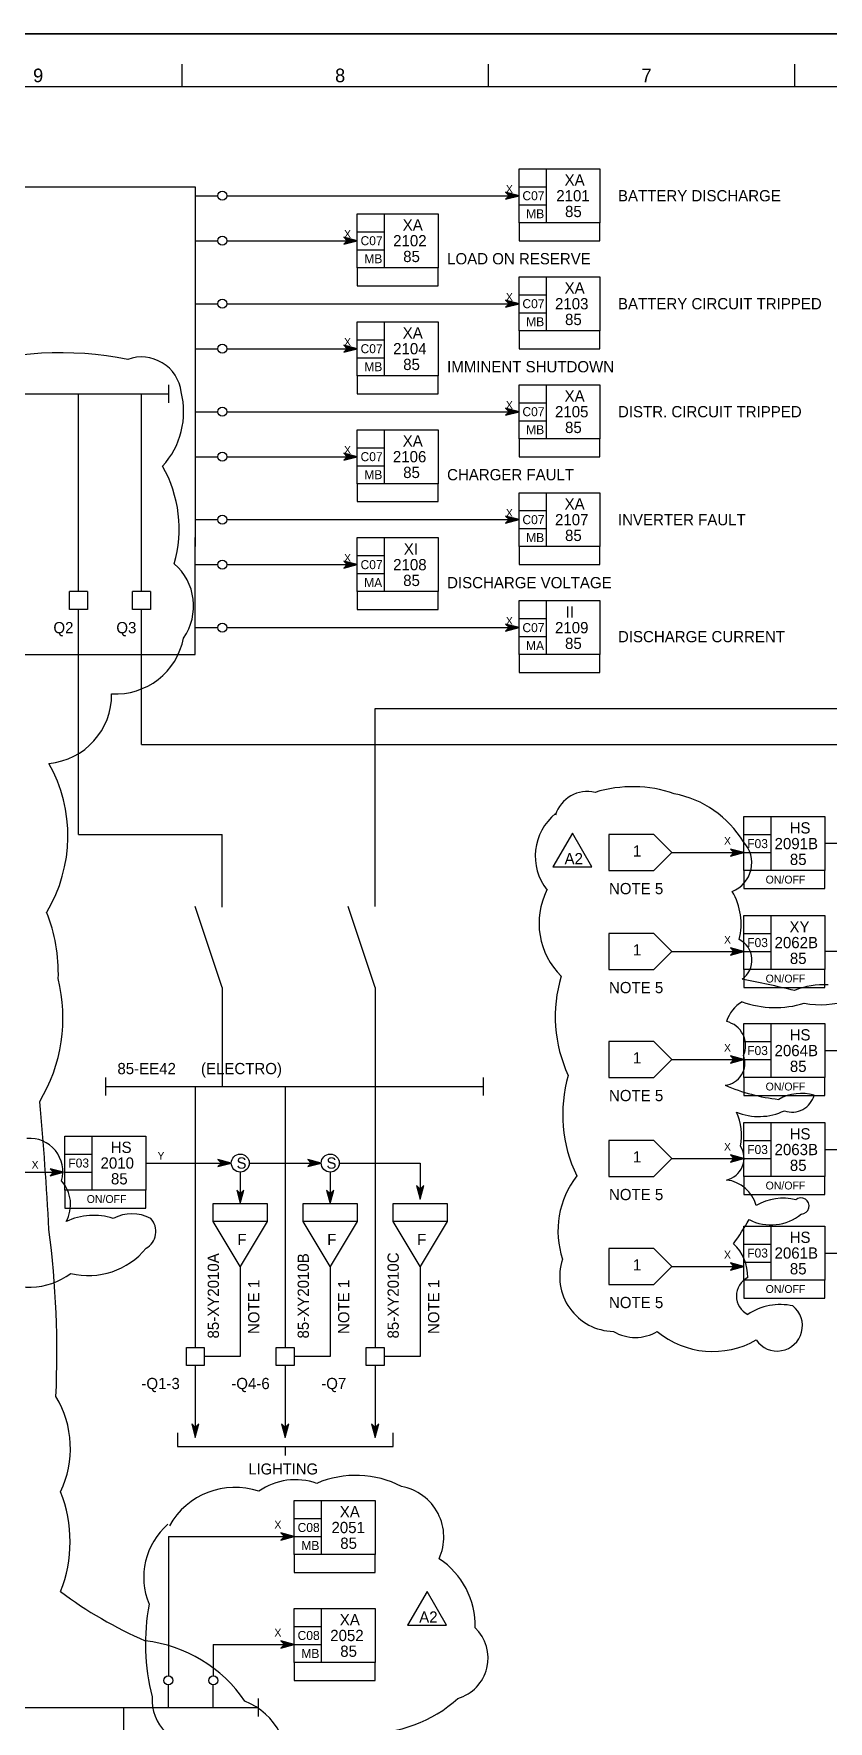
# Model space of a CAD drawing. Extents: x 0 to 841, y 0 to 594.
# Drawn here: x 250.1 to 426.8, y 218.9 to 594 of the extents above; entities that cross this region are included whole.
import ezdxf

# ---------------------------------------------------------------- set-up
doc = ezdxf.new("R2010")
doc.units = 0
for name, color, linetype in [('1', 7, 'Continuous'), ('12', 7, 'Continuous'), ('34', 7, 'Continuous'), ('45', 7, 'Continuous'), ('46', 7, 'Continuous'), ('47', 7, 'Continuous'), ('48', 7, 'Continuous'), ('50', 7, 'Continuous'), ('51', 7, 'Continuous'), ('9', 7, 'Continuous')]:
    doc.layers.add(name, color=color, linetype=linetype)

msp = doc.modelspace()

# ---------------------------------------------------------------- linework, layer by layer
at = {"layer": '1'}
for p, q in [((282.98, 587.26), (282.98, 582.23)), ((351.14, 587.26), (351.14, 582.23)), ((419.3, 587.26), (419.3, 582.23)), ((829.26, 582.23), (10.33, 582.23))]:
    msp.add_line(p, q, dxfattribs=at)
at = {"layer": '12'}
for p, q in [((166, 560), (286, 560)), ((286, 560), (286, 480)), ((172, 514), (280, 514)), ((260, 470), (260, 514)), ((274, 470), (274, 514)), ((280, 516), (280, 512)), ((286, 456), (286, 482)), ((262, 470), (258, 470)), ((258, 466), (258, 470)), ((258, 466), (258, 470)), ((262, 470), (262, 466)), ((262, 470), (262, 466)), ((276, 470), (272, 470)), ((272, 466), (272, 470)), ((272, 466), (272, 470)), ((276, 470), (276, 466)), ((276, 470), (276, 466)), ((262, 466), (258, 466)), ((260, 416), (260, 466)), ((276, 466), (272, 466)), ((274, 436), (274, 466)), ((166, 456), (286, 456)), ((258, 456), (261, 456)), ((258, 456), (261, 456)), ((261, 456), (262, 456)), ((261, 456), (262, 456)), ((264, 456), (267, 456)), ((264, 456), (267, 456)), ((267, 456), (268, 456)), ((267, 456), (268, 456)), ((326, 400), (326, 444)), ((326, 444), (540, 444)), ((274, 436), (564, 436)), ((260, 416), (292, 416)), ((292, 399.87), (292, 416)), ((378, 416), (378, 408)), ((388, 416), (378, 416)), ((382, 416), (382, 416)), ((392, 412), (388, 416)), ((504, 414), (426, 414)), ((388, 408), (392, 412)), ((378, 408), (388, 408)), ((292, 382), (286, 400)), ((326, 382), (320, 400)), ((378, 394), (378, 386)), ((388, 394), (378, 394)), ((382, 394), (382, 394)), ((392, 390), (388, 394)), ((388, 386), (392, 390)), ((498, 390), (426, 390)), ((378, 386), (388, 386)), ((292, 382), (292, 360)), ((326, 382), (326, 360)), ((378, 370), (378, 362)), ((388, 370), (378, 370)), ((382, 370), (382, 370)), ((392, 366), (388, 370)), ((388, 362), (392, 366)), ((266, 362), (266, 358)), ((350, 362), (350, 358)), ((378, 362), (388, 362)), ((266, 360), (350, 360)), ((286, 360), (286, 302)), ((306, 360), (306, 302)), ((326, 360), (326, 302)), ((378, 348), (378, 340)), ((388, 348), (378, 348)), ((382, 348), (382, 348)), ((392, 344), (388, 348)), ((388, 340), (392, 344)), ((378, 340), (388, 340)), ((290, 334), (302, 334)), ((290, 330), (290, 334)), ((302, 334), (302, 330)), ((310, 334), (322, 334)), ((310, 330), (310, 334)), ((322, 334), (322, 330)), ((330, 334), (342, 334)), ((330, 330), (330, 334)), ((342, 334), (342, 330)), ((302, 330), (290, 330)), ((296, 320), (290, 330)), ((302, 330), (296, 320)), ((322, 330), (310, 330)), ((316, 320), (310, 330)), ((322, 330), (316, 320)), ((342, 330), (330, 330)), ((336, 320), (330, 330)), ((342, 330), (336, 320)), ((378, 324), (378, 316)), ((388, 324), (378, 324)), ((382, 324), (382, 324)), ((392, 320), (388, 324)), ((296, 320), (296, 300)), ((316, 320), (316, 300)), ((336, 320), (336, 300)), ((388, 316), (392, 320)), ((378, 316), (388, 316)), ((284, 302), (287, 302)), ((284, 298), (284, 302)), ((284, 302), (287, 302)), ((284, 298), (284, 302)), ((287, 302), (288, 302)), ((287, 302), (288, 302)), ((288, 302), (288, 298)), ((288, 302), (288, 298)), ((304, 302), (307, 302)), ((304, 298), (304, 302)), ((307, 302), (308, 302)), ((308, 302), (308, 298)), ((324, 302), (327, 302)), ((324, 298), (324, 302)), ((324, 302), (327, 302)), ((324, 298), (324, 302)), ((327, 302), (328, 302)), ((327, 302), (328, 302)), ((328, 302), (328, 298)), ((328, 302), (328, 298)), ((288, 298), (284, 298)), ((288, 298), (284, 298)), ((286, 298), (286, 282)), ((296, 300), (288, 300)), ((308, 298), (304, 298)), ((306, 298), (306, 282)), ((316, 300), (308, 300)), ((328, 298), (324, 298)), ((328, 298), (324, 298)), ((326, 298), (326, 282)), ((336, 300), (328, 300)), ((282, 283), (282, 280)), ((330, 280), (330, 283)), ((282, 280), (330, 280)), ((306, 280), (306, 278)), ((204, 222), (300, 222)), ((270, 222), (270, 170)), ((300, 224), (300, 220)), ((300, 224), (300, 220))]:
    msp.add_line(p, q, dxfattribs=at)
msp.add_lwpolyline([(0, 594), (841, 594), (841, 0), (0, 0)], close=True, dxfattribs=at)
at = {"layer": '34'}
for p, q in [((286, 284.2), (285.2, 285)), ((285.2, 285), (286, 282)), ((286, 284), (285.4, 284.6)), ((285.4, 284.6), (286, 282.4)), ((286, 283.8), (285.6, 284.2)), ((285.6, 284.2), (286, 282.8)), ((286, 283.6), (285.8, 283.8)), ((285.8, 283.8), (286, 283.2)), ((286, 282), (286.8, 285)), ((286.8, 285), (286, 284.2)), ((286, 282.4), (286.6, 284.6)), ((286.6, 284.6), (286, 284)), ((286, 282.8), (286.4, 284.2)), ((286.4, 284.2), (286, 283.8)), ((286, 283.2), (286.2, 283.8)), ((286.2, 283.8), (286, 283.6)), ((306, 284.2), (305.2, 285)), ((305.2, 285), (306, 282)), ((306, 284), (305.4, 284.6)), ((305.4, 284.6), (306, 282.4)), ((306, 283.8), (305.6, 284.2)), ((305.6, 284.2), (306, 282.8)), ((306, 283.6), (305.8, 283.8)), ((305.8, 283.8), (306, 283.2)), ((306, 282), (306.8, 285)), ((306.8, 285), (306, 284.2)), ((306, 282.4), (306.6, 284.6)), ((306.6, 284.6), (306, 284)), ((306, 282.8), (306.4, 284.2)), ((306.4, 284.2), (306, 283.8)), ((306, 283.2), (306.2, 283.8)), ((306.2, 283.8), (306, 283.6)), ((326, 284.2), (325.2, 285)), ((325.2, 285), (326, 282)), ((326, 284), (325.4, 284.6)), ((325.4, 284.6), (326, 282.4)), ((326, 283.8), (325.6, 284.2)), ((325.6, 284.2), (326, 282.8)), ((326, 283.6), (325.8, 283.8)), ((325.8, 283.8), (326, 283.2)), ((326, 282), (326.8, 285)), ((326.8, 285), (326, 284.2)), ((326, 282.4), (326.6, 284.6)), ((326.6, 284.6), (326, 284)), ((326, 282.8), (326.4, 284.2)), ((326.4, 284.2), (326, 283.8)), ((326, 283.2), (326.2, 283.8)), ((326.2, 283.8), (326, 283.6))]:
    msp.add_line(p, q, dxfattribs=at)
at = {"layer": '46'}
for p, q in [((358, 558), (355, 558.8)), ((355, 558.8), (355.8, 558)), ((355.8, 558), (355, 557.2)), ((355, 557.2), (358, 558)), ((357.6, 558), (355.4, 558.6)), ((355.4, 558.6), (356, 558)), ((356, 558), (355.4, 557.4)), ((355.4, 557.4), (357.6, 558)), ((357.2, 558), (355.8, 558.4)), ((355.8, 558.4), (356.2, 558)), ((356.2, 558), (355.8, 557.6)), ((355.8, 557.6), (357.2, 558)), ((356.8, 558), (356.2, 558.2)), ((356.2, 558.2), (356.4, 558)), ((356.4, 558), (356.2, 557.8)), ((356.2, 557.8), (356.8, 558)), ((322, 548), (319, 548.8)), ((319, 548.8), (319.8, 548)), ((319.8, 548), (319, 547.2)), ((319, 547.2), (322, 548)), ((321.6, 548), (319.4, 548.6)), ((319.4, 548.6), (320, 548)), ((320, 548), (319.4, 547.4)), ((319.4, 547.4), (321.6, 548)), ((321.2, 548), (319.8, 548.4)), ((319.8, 548.4), (320.2, 548)), ((320.2, 548), (319.8, 547.6)), ((319.8, 547.6), (321.2, 548)), ((320.8, 548), (320.2, 548.2)), ((320.2, 548.2), (320.4, 548)), ((320.4, 548), (320.2, 547.8)), ((320.2, 547.8), (320.8, 548)), ((358, 534), (355, 534.8)), ((355, 534.8), (355.8, 534)), ((355.8, 534), (355, 533.2)), ((355, 533.2), (358, 534)), ((357.6, 534), (355.4, 534.6)), ((355.4, 534.6), (356, 534)), ((356, 534), (355.4, 533.4)), ((355.4, 533.4), (357.6, 534)), ((357.2, 534), (355.8, 534.4)), ((355.8, 534.4), (356.2, 534)), ((356.2, 534), (355.8, 533.6)), ((355.8, 533.6), (357.2, 534)), ((356.8, 534), (356.2, 534.2)), ((356.2, 534.2), (356.4, 534)), ((356.4, 534), (356.2, 533.8)), ((356.2, 533.8), (356.8, 534)), ((322, 524), (319, 524.8)), ((319, 524.8), (319.8, 524)), ((319.8, 524), (319, 523.2)), ((319, 523.2), (322, 524)), ((321.6, 524), (319.4, 524.6)), ((319.4, 524.6), (320, 524)), ((320, 524), (319.4, 523.4)), ((319.4, 523.4), (321.6, 524)), ((321.2, 524), (319.8, 524.4)), ((319.8, 524.4), (320.2, 524)), ((320.2, 524), (319.8, 523.6)), ((319.8, 523.6), (321.2, 524)), ((320.8, 524), (320.2, 524.2)), ((320.2, 524.2), (320.4, 524)), ((320.4, 524), (320.2, 523.8)), ((320.2, 523.8), (320.8, 524)), ((358, 510), (355, 510.8)), ((355, 510.8), (355.8, 510)), ((357.6, 510), (355.4, 510.6)), ((355.4, 510.6), (356, 510)), ((357.2, 510), (355.8, 510.4)), ((355.8, 510.4), (356.2, 510)), ((356.8, 510), (356.2, 510.2)), ((356.2, 510.2), (356.4, 510)), ((355.8, 510), (355, 509.2)), ((355, 509.2), (358, 510)), ((356, 510), (355.4, 509.4)), ((355.4, 509.4), (357.6, 510)), ((356.2, 510), (355.8, 509.6)), ((355.8, 509.6), (357.2, 510)), ((356.4, 510), (356.2, 509.8)), ((356.2, 509.8), (356.8, 510)), ((322, 500), (319, 500.8)), ((319, 500.8), (319.8, 500)), ((319.8, 500), (319, 499.2)), ((319, 499.2), (322, 500)), ((321.6, 500), (319.4, 500.6)), ((319.4, 500.6), (320, 500)), ((320, 500), (319.4, 499.4)), ((319.4, 499.4), (321.6, 500)), ((321.2, 500), (319.8, 500.4)), ((319.8, 500.4), (320.2, 500)), ((320.2, 500), (319.8, 499.6)), ((319.8, 499.6), (321.2, 500)), ((320.8, 500), (320.2, 500.2)), ((320.2, 500.2), (320.4, 500)), ((320.4, 500), (320.2, 499.8)), ((320.2, 499.8), (320.8, 500)), ((358, 486), (355, 486.8)), ((355, 486.8), (355.8, 486)), ((355.8, 486), (355, 485.2)), ((355, 485.2), (358, 486)), ((357.6, 486), (355.4, 486.6)), ((355.4, 486.6), (356, 486)), ((356, 486), (355.4, 485.4)), ((355.4, 485.4), (357.6, 486)), ((357.2, 486), (355.8, 486.4)), ((355.8, 486.4), (356.2, 486)), ((356.2, 486), (355.8, 485.6)), ((355.8, 485.6), (357.2, 486)), ((356.8, 486), (356.2, 486.2)), ((356.2, 486.2), (356.4, 486)), ((356.4, 486), (356.2, 485.8)), ((356.2, 485.8), (356.8, 486)), ((322, 476), (319, 476.8)), ((319, 476.8), (319.8, 476)), ((321.6, 476), (319.4, 476.6)), ((319.4, 476.6), (320, 476)), ((321.2, 476), (319.8, 476.4)), ((319.8, 476.4), (320.2, 476)), ((319.8, 476), (319, 475.2)), ((319, 475.2), (322, 476)), ((320, 476), (319.4, 475.4)), ((319.4, 475.4), (321.6, 476)), ((320.2, 476), (319.8, 475.6)), ((319.8, 475.6), (321.2, 476)), ((320.8, 476), (320.2, 476.2)), ((320.2, 476.2), (320.4, 476)), ((320.4, 476), (320.2, 475.8)), ((320.2, 475.8), (320.8, 476)), ((358, 462), (355, 462.8)), ((355, 462.8), (355.8, 462)), ((355.8, 462), (355, 461.2)), ((355, 461.2), (358, 462)), ((357.6, 462), (355.4, 462.6)), ((355.4, 462.6), (356, 462)), ((356, 462), (355.4, 461.4)), ((355.4, 461.4), (357.6, 462)), ((357.2, 462), (355.8, 462.4)), ((355.8, 462.4), (356.2, 462)), ((356.2, 462), (355.8, 461.6)), ((355.8, 461.6), (357.2, 462)), ((356.8, 462), (356.2, 462.2)), ((356.2, 462.2), (356.4, 462)), ((356.4, 462), (356.2, 461.8)), ((356.2, 461.8), (356.8, 462)), ((408, 412), (405, 412.8)), ((405, 412.8), (405.8, 412)), ((407.6, 412), (405.4, 412.6)), ((405.4, 412.6), (406, 412)), ((405.8, 412), (405, 411.2)), ((405, 411.2), (408, 412)), ((406, 412), (405.4, 411.4)), ((405.4, 411.4), (407.6, 412)), ((407.2, 412), (405.8, 412.4)), ((405.8, 412.4), (406.2, 412)), ((406.2, 412), (405.8, 411.6)), ((405.8, 411.6), (407.2, 412)), ((406.8, 412), (406.2, 412.2)), ((406.2, 412.2), (406.4, 412)), ((406.4, 412), (406.2, 411.8)), ((406.2, 411.8), (406.8, 412)), ((408, 390), (405, 390.8)), ((405, 390.8), (405.8, 390)), ((407.6, 390), (405.4, 390.6)), ((405.4, 390.6), (406, 390)), ((407.2, 390), (405.8, 390.4)), ((405.8, 390.4), (406.2, 390)), ((406.8, 390), (406.2, 390.2)), ((406.2, 390.2), (406.4, 390)), ((405.8, 390), (405, 389.2)), ((405, 389.2), (408, 390)), ((406, 390), (405.4, 389.4)), ((405.4, 389.4), (407.6, 390)), ((406.2, 390), (405.8, 389.6)), ((405.8, 389.6), (407.2, 390)), ((406.4, 390), (406.2, 389.8)), ((406.2, 389.8), (406.8, 390)), ((408, 366), (405, 366.8)), ((405, 366.8), (405.8, 366)), ((405.8, 366), (405, 365.2)), ((405, 365.2), (408, 366)), ((407.6, 366), (405.4, 366.6)), ((405.4, 366.6), (406, 366)), ((406, 366), (405.4, 365.4)), ((405.4, 365.4), (407.6, 366)), ((407.2, 366), (405.8, 366.4)), ((405.8, 366.4), (406.2, 366)), ((406.2, 366), (405.8, 365.6)), ((405.8, 365.6), (407.2, 366)), ((406.8, 366), (406.2, 366.2)), ((406.2, 366.2), (406.4, 366)), ((406.4, 366), (406.2, 365.8)), ((406.2, 365.8), (406.8, 366)), ((256.69, 340.95), (253.69, 341.75)), ((253.69, 341.75), (254.49, 340.95)), ((256.29, 340.95), (254.09, 341.55)), ((254.09, 341.55), (254.69, 340.95)), ((255.89, 340.95), (254.49, 341.35)), ((254.49, 341.35), (254.89, 340.95)), ((294, 343), (291, 343.8)), ((291, 343.8), (291.8, 343)), ((291.8, 343), (291, 342.2)), ((291, 342.2), (294, 343)), ((293.6, 343), (291.4, 343.6)), ((291.4, 343.6), (292, 343)), ((292, 343), (291.4, 342.4)), ((291.4, 342.4), (293.6, 343)), ((293.2, 343), (291.8, 343.4)), ((291.8, 343.4), (292.2, 343)), ((292.2, 343), (291.8, 342.6)), ((291.8, 342.6), (293.2, 343)), ((292.8, 343), (292.2, 343.2)), ((292.2, 343.2), (292.4, 343)), ((292.4, 343), (292.2, 342.8)), ((292.2, 342.8), (292.8, 343)), ((314, 343), (311, 343.8)), ((311, 343.8), (311.8, 343)), ((311.8, 343), (311, 342.2)), ((311, 342.2), (314, 343)), ((313.6, 343), (311.4, 343.6)), ((311.4, 343.6), (312, 343)), ((312, 343), (311.4, 342.4)), ((311.4, 342.4), (313.6, 343)), ((313.2, 343), (311.8, 343.4)), ((311.8, 343.4), (312.2, 343)), ((312.2, 343), (311.8, 342.6)), ((311.8, 342.6), (313.2, 343)), ((312.8, 343), (312.2, 343.2)), ((312.2, 343.2), (312.4, 343)), ((312.4, 343), (312.2, 342.8)), ((312.2, 342.8), (312.8, 343)), ((408, 344), (405, 344.8)), ((405, 344.8), (405.8, 344)), ((405.8, 344), (405, 343.2)), ((405, 343.2), (408, 344)), ((407.6, 344), (405.4, 344.6)), ((405.4, 344.6), (406, 344)), ((406, 344), (405.4, 343.4)), ((405.4, 343.4), (407.6, 344)), ((407.2, 344), (405.8, 344.4)), ((405.8, 344.4), (406.2, 344)), ((406.2, 344), (405.8, 343.6)), ((405.8, 343.6), (407.2, 344)), ((406.8, 344), (406.2, 344.2)), ((406.2, 344.2), (406.4, 344)), ((406.4, 344), (406.2, 343.8)), ((406.2, 343.8), (406.8, 344)), ((254.49, 340.95), (253.69, 340.15)), ((253.69, 340.15), (256.69, 340.95)), ((254.69, 340.95), (254.09, 340.35)), ((254.09, 340.35), (256.29, 340.95)), ((254.89, 340.95), (254.49, 340.55)), ((254.49, 340.55), (255.89, 340.95)), ((255.49, 340.95), (254.89, 341.15)), ((254.89, 341.15), (255.09, 340.95)), ((255.09, 340.95), (254.89, 340.75)), ((254.89, 340.75), (255.49, 340.95)), ((336, 337.2), (335.2, 338)), ((335.2, 338), (336, 335)), ((336, 337), (335.4, 337.6)), ((335.4, 337.6), (336, 335.4)), ((336, 335), (336.8, 338)), ((336.8, 338), (336, 337.2)), ((336, 335.4), (336.6, 337.6)), ((336.6, 337.6), (336, 337)), ((296, 336.2), (295.2, 337)), ((295.2, 337), (296, 334)), ((296, 336), (295.4, 336.6)), ((295.4, 336.6), (296, 334.4)), ((296, 335.8), (295.6, 336.2)), ((295.6, 336.2), (296, 334.8)), ((296, 335.6), (295.8, 335.8)), ((295.8, 335.8), (296, 335.2)), ((296, 334), (296.8, 337)), ((296.8, 337), (296, 336.2)), ((296, 334.4), (296.6, 336.6)), ((296.6, 336.6), (296, 336)), ((296, 334.8), (296.4, 336.2)), ((296.4, 336.2), (296, 335.8)), ((296, 335.2), (296.2, 335.8)), ((296.2, 335.8), (296, 335.6)), ((316, 336.2), (315.2, 337)), ((315.2, 337), (316, 334)), ((316, 336), (315.4, 336.6)), ((315.4, 336.6), (316, 334.4)), ((316, 335.8), (315.6, 336.2)), ((315.6, 336.2), (316, 334.8)), ((316, 335.6), (315.8, 335.8)), ((315.8, 335.8), (316, 335.2)), ((316, 334), (316.8, 337)), ((316.8, 337), (316, 336.2)), ((316, 334.4), (316.6, 336.6)), ((316.6, 336.6), (316, 336)), ((316, 334.8), (316.4, 336.2)), ((316.4, 336.2), (316, 335.8)), ((316, 335.2), (316.2, 335.8)), ((316.2, 335.8), (316, 335.6)), ((336, 336.8), (335.6, 337.2)), ((335.6, 337.2), (336, 335.8)), ((336, 336.6), (335.8, 336.8)), ((335.8, 336.8), (336, 336.2)), ((336, 335.8), (336.4, 337.2)), ((336.4, 337.2), (336, 336.8)), ((336, 336.2), (336.2, 336.8)), ((336.2, 336.8), (336, 336.6)), ((408, 320), (405, 320.8)), ((405, 320.8), (405.8, 320)), ((405.8, 320), (405, 319.2)), ((405, 319.2), (408, 320)), ((407.6, 320), (405.4, 320.6)), ((405.4, 320.6), (406, 320)), ((406, 320), (405.4, 319.4)), ((405.4, 319.4), (407.6, 320)), ((407.2, 320), (405.8, 320.4)), ((405.8, 320.4), (406.2, 320)), ((406.2, 320), (405.8, 319.6)), ((405.8, 319.6), (407.2, 320)), ((406.8, 320), (406.2, 320.2)), ((406.2, 320.2), (406.4, 320)), ((406.4, 320), (406.2, 319.8)), ((406.2, 319.8), (406.8, 320)), ((308, 260), (305, 260.8)), ((305, 260.8), (305.8, 260)), ((305.8, 260), (305, 259.2)), ((305, 259.2), (308, 260)), ((307.6, 260), (305.4, 260.6)), ((305.4, 260.6), (306, 260)), ((306, 260), (305.4, 259.4)), ((305.4, 259.4), (307.6, 260)), ((307.2, 260), (305.8, 260.4)), ((305.8, 260.4), (306.2, 260)), ((306.2, 260), (305.8, 259.6)), ((305.8, 259.6), (307.2, 260)), ((306.8, 260), (306.2, 260.2)), ((306.2, 260.2), (306.4, 260)), ((306.4, 260), (306.2, 259.8)), ((306.2, 259.8), (306.8, 260)), ((308, 236), (305, 236.8)), ((305, 236.8), (305.8, 236)), ((307.6, 236), (305.4, 236.6)), ((305.4, 236.6), (306, 236)), ((307.2, 236), (305.8, 236.4)), ((305.8, 236.4), (306.2, 236)), ((305.8, 236), (305, 235.2)), ((305, 235.2), (308, 236)), ((306, 236), (305.4, 235.4)), ((305.4, 235.4), (307.6, 236)), ((306.2, 236), (305.8, 235.6)), ((305.8, 235.6), (307.2, 236)), ((306.8, 236), (306.2, 236.2)), ((306.2, 236.2), (306.4, 236)), ((306.4, 236), (306.2, 235.8)), ((306.2, 235.8), (306.8, 236))]:
    msp.add_line(p, q, dxfattribs=at)
for points in [[(293, 558), (358, 558)], [(293, 548), (322, 548)], [(293, 534), (358, 534)], [(293, 524), (322, 524)], [(293, 510), (358, 510)], [(293, 500), (322, 500)], [(293, 486), (358, 486)], [(293, 476), (322, 476)], [(293, 462), (358, 462)], [(392, 412), (408, 412)], [(392, 390), (408, 390)], [(426, 368), (486, 368), (486, 342), (502, 342), (502, 330.98)], [(392, 366), (408, 366)], [(426, 346), (482, 346), (482, 330.98)], [(275, 343), (294, 343)], [(298, 343), (314, 343)], [(318, 343), (336, 343), (336, 335)], [(392, 344), (408, 344)], [(240.69, 340.95), (256.69, 340.95)], [(296, 341), (296, 334)], [(316, 341), (316, 334)], [(426, 323), (432, 323), (432, 339), (462, 339), (462.01, 330.98)], [(392, 320), (408, 320)], [(280, 259.99), (280, 229)], [(280, 259.99), (308, 259.99)], [(290, 235.99), (290, 229)], [(290, 235.99), (308, 235.99)]]:
    msp.add_lwpolyline(points, dxfattribs=at)
at = {"layer": '47'}
for p, q in [((286, 558), (291, 558)), ((286, 548), (291, 548)), ((286, 534), (291, 534)), ((286, 524), (291, 524)), ((286, 510), (291, 510)), ((286, 500), (291, 500)), ((286, 486), (291, 486)), ((286, 476), (291, 476)), ((286, 462), (291, 462)), ((280, 222), (280, 227)), ((290, 222), (290, 227))]:
    msp.add_line(p, q, dxfattribs=at)
for centre in [(292, 558), (292, 548), (292, 534), (292, 524), (292, 510), (292, 500), (292, 486), (292, 476), (292, 462), (280, 228), (290, 228)]:
    msp.add_circle(centre, 1, dxfattribs=at)
at = {"layer": '48'}
for p, q in [((358, 564), (376, 564)), ((358, 552), (358, 564)), ((364, 564), (364, 552)), ((376, 564), (376, 552)), ((358, 560), (364, 560)), ((358, 556), (364, 556)), ((322, 554), (340, 554)), ((322, 542), (322, 554)), ((328, 554), (328, 542)), ((340, 554), (340, 542)), ((376, 552), (358, 552)), ((358, 552), (358, 548)), ((376, 548), (376, 552)), ((322, 550), (328, 550)), ((358, 548), (376, 548)), ((322, 546), (328, 546)), ((340, 542), (322, 542)), ((322, 542), (322, 538)), ((340, 538), (340, 542)), ((322, 538), (340, 538)), ((358, 540), (376, 540)), ((358, 528), (358, 540)), ((364, 540), (364, 528)), ((376, 540), (376, 528)), ((358, 536), (364, 536)), ((322, 530), (340, 530)), ((322, 518), (322, 530)), ((328, 530), (328, 518)), ((340, 530), (340, 518)), ((358, 532), (364, 532)), ((322, 526), (328, 526)), ((376, 528), (358, 528)), ((358, 528), (358, 524)), ((376, 524), (376, 528)), ((322, 522), (328, 522)), ((358, 524), (376, 524)), ((340, 518), (322, 518)), ((322, 518), (322, 514)), ((340, 514), (340, 518)), ((322, 514), (340, 514)), ((358, 516), (376, 516)), ((358, 504), (358, 516)), ((364, 516), (364, 504)), ((376, 516), (376, 504)), ((358, 512), (364, 512)), ((358, 508), (364, 508)), ((322, 506), (340, 506)), ((322, 494), (322, 506)), ((328, 506), (328, 494)), ((340, 506), (340, 494)), ((376, 504), (358, 504)), ((358, 504), (358, 500)), ((376, 500), (376, 504)), ((322, 502), (328, 502)), ((358, 500), (376, 500)), ((322, 498), (328, 498)), ((340, 494), (322, 494)), ((322, 494), (322, 490)), ((340, 490), (340, 494)), ((358, 492), (376, 492)), ((358, 480), (358, 492)), ((364, 492), (364, 480)), ((376, 492), (376, 480)), ((322, 490), (340, 490)), ((358, 488), (364, 488)), ((358, 484), (364, 484)), ((322, 482), (340, 482)), ((322, 470), (322, 482)), ((328, 482), (328, 470)), ((340, 482), (340, 470)), ((322, 478), (328, 478)), ((376, 480), (358, 480)), ((358, 480), (358, 476)), ((376, 476), (376, 480)), ((322, 474), (328, 474)), ((358, 476), (376, 476)), ((340, 470), (322, 470)), ((322, 470), (322, 466)), ((340, 466), (340, 470)), ((322, 466), (340, 466)), ((358, 468), (376, 468)), ((358, 456), (358, 468)), ((364, 468), (364, 456)), ((376, 468), (376, 456)), ((358, 464), (364, 464)), ((358, 460), (364, 460)), ((376, 456), (358, 456)), ((358, 456), (358, 452)), ((376, 452), (376, 456)), ((358, 452), (376, 452)), ((408, 420), (426, 420)), ((408, 408), (408, 420)), ((414, 420), (414, 408)), ((426, 420), (426, 408)), ((408, 416), (414, 416)), ((408, 412), (414, 412)), ((426, 408), (408, 408)), ((408, 408), (408, 404)), ((426, 404), (426, 408)), ((408, 404), (426, 404)), ((408, 398), (426, 398)), ((408, 386), (408, 398)), ((414, 398), (414, 386)), ((426, 398), (426, 386)), ((408, 394), (414, 394)), ((408, 390), (414, 390)), ((426, 386), (408, 386)), ((408, 386), (408, 382)), ((426, 382), (426, 386)), ((408, 382), (426, 382)), ((408, 374), (426, 374)), ((408, 362), (408, 374)), ((414, 374), (414, 362)), ((426, 374), (426, 362)), ((408, 370), (414, 370)), ((408, 366), (414, 366)), ((426, 362), (408, 362)), ((408, 362), (408, 358)), ((426, 358), (426, 362)), ((408, 358), (426, 358)), ((257, 349), (275, 349)), ((257, 337), (257, 349)), ((263, 349), (263, 337)), ((275, 349), (275, 337)), ((408, 352), (426, 352)), ((408, 340), (408, 352)), ((414, 352), (414, 340)), ((426, 352), (426, 340)), ((408, 348), (414, 348)), ((257, 345), (263, 345)), ((408, 344), (414, 344)), ((257, 341), (263, 341)), ((426, 340), (408, 340)), ((408, 340), (408, 336)), ((426, 336), (426, 340)), ((275, 337), (257, 337)), ((257, 337), (257, 333)), ((275, 333), (275, 337)), ((408, 336), (426, 336)), ((257, 333), (275, 333)), ((408, 329), (426, 329)), ((408, 317), (408, 329)), ((414, 329), (414, 317)), ((426, 329), (426, 317)), ((408, 325), (414, 325)), ((408, 321), (414, 321)), ((426, 317), (408, 317)), ((408, 317), (408, 313)), ((426, 313), (426, 317)), ((408, 313), (426, 313)), ((308, 268), (326, 268)), ((308, 256), (308, 268)), ((314, 268), (314, 256)), ((326, 268), (326, 256)), ((308, 264), (314, 264)), ((308, 260), (314, 260)), ((326, 256), (308, 256)), ((308, 256), (308, 252)), ((326, 252), (326, 256)), ((308, 252), (326, 252)), ((308, 244), (326, 244)), ((308, 232), (308, 244)), ((314, 244), (314, 232)), ((326, 244), (326, 232)), ((308, 240), (314, 240)), ((308, 236), (314, 236)), ((326, 232), (308, 232)), ((308, 232), (308, 228)), ((326, 228), (326, 232)), ((308, 228), (326, 228))]:
    msp.add_line(p, q, dxfattribs=at)
for centre in [(296, 343), (316, 343)]:
    msp.add_circle(centre, 2, dxfattribs=at)
at = {"layer": '50'}
for points in [[(369.87, 416.35), (365.54, 408.85), (374.2, 408.85)], [(337.54, 247.79), (333.21, 240.29), (341.87, 240.29)]]:
    msp.add_lwpolyline(points, close=True, dxfattribs=at)
at = {"layer": '51'}
for centre, radius, start, end in [((255.97, 445.36), 77.73, 78.8569, 107.333), ((274.02, 513.25), 8.91, 7.4386, 109.8898), ((265.31, 510.01), 18.09, 317.9017, 14.0334), ((254.18, 483.97), 28.22, 344.0343, 29.5398), ((273.17, 466.81), 12.44, 325.1234, 49.1227), ((268.37, 462.55), 15.27, 266.279, 349.2301), ((252.01, 447.13), 15.38, 275.3881, 0.6535), ((224.93, 415.75), 32.74, 328.8076, 29.4026), ((373.18, 418.19), 7.4, 76.4795, 163.0241), ((383.23, 398.69), 27.96, 70.6268, 107.3265), ((388.27, 402.51), 22.95, 31.1275, 79.3457), ((373.76, 411.22), 12.16, 129.0146, 218.3086), ((402.98, 409.72), 6.79, 290.8687, 43.3883), ((378.97, 396.26), 16.52, 153.2671, 225.3476), ((393.35, 396.14), 14.05, 345.7494, 30.9777), ((218.69, 385.2), 36.84, 358.1226, 21.6528), ((404.71, 388.1), 5.11, 304.3861, 63.7829), ((220.25, 375.33), 36.31, 329.0262, 13.8113), ((397.17, 375.57), 31.12, 163.3177, 204.8513), ((354.31, 109.34), 279.66, 76.577, 79.0154), ((425.94, 364.39), 18.25, 87.3671, 111.5627), ((425.11, 398.87), 20.67, 259.7463, 314.7457), ((411.71, 372.06), 7.93, 121.1921, 162.509), ((414.99, 399.43), 21.87, 250.2577, 287.1377), ((402.91, 369.11), 5.48, 336.169, 76.9483), ((403.33, 365.17), 4.9, 275.824, 20.6714), ((399.14, 353.8), 31.43, 163.9505, 205.7077), ((420.41, 399.03), 42.14, 246.8235, 263.6815), ((-506.1, 287.3), 760.65, 3.08652, 5.23044), ((420.8, 348.45), 10.04, 73.6403, 120.0491), ((418.77, 359.34), 5.02, 249.7395, 345.5657), ((411.33, 366.6), 13.26, 247.9027, 295.4676), ((395.49, 349.13), 12.03, 348.6929, 25.5532), ((249.17, 341.14), 7.35, 343.4601, 94.8714), ((403.02, 344.12), 5.02, 282.8701, 31.9016), ((250.44, 333.79), 7.81, 330.8244, 42.3359), ((386.64, 327.94), 19.99, 142.3068, 198.459), ((403.32, 331.59), 7.68, 14.9091, 83.8724), ((416.64, 323.74), 11.45, 75.2927, 120.972), ((420.73, 333.47), 1.8, 272.3299, 131.2618), ((263.36, 317.38), 14, 71.8225, 115.8078), ((271.91, 322.89), 8.84, 61.7427, 118.2573), ((272.92, 327.78), 4.3, 299.7022, 42.3575), ((351.31, 364.06), 66.93, 324.3761, 329.8281), ((414.02, 340), 10.74, 243.1548, 309.189), ((37.4, 300.64), 217.81, 357.4875, 7.283), ((262.23, 334.6), 16.6, 256.3278, 320.5517), ((398.9, 317.81), 9.96, 358.3912, 46.8371), ((379.22, 317.75), 12.17, 161.484, 268.9361), ((248.9, 331.17), 15.8, 237.9767, 306.516), ((410.92, 313.44), 4.58, 116.7993, 243.2007), ((416.09, 298.56), 12.99, 77.4182, 123.827), ((415.4, 306.85), 5.63, 214.1557, 51.279), ((383.87, 313.75), 9.51, 239.191, 300.809), ((401.1, 320.49), 19.37, 230.3375, 299.8615), ((235.86, 279.56), 22.35, 334.4987, 31.0852), ((294.82, 254.21), 16.71, 71.5046, 150.7159), ((308.27, 258.36), 14.26, 70.5303, 124.8661), ((321.7, 251.45), 22.13, 62.6783, 113.0783), ((329.84, 259.85), 11.43, 335.225, 79.8674), ((228.02, 258.84), 30.13, 338.3868, 21.6132), ((290.23, 250.92), 15.7, 131.1618, 202.3643), ((330.42, 240.17), 17.83, 358.5393, 56.6421), ((312.12, 322.67), 93.59, 233.1818, 246.5375), ((322.65, 236.23), 47.75, 169.4877, 194.3942), ((271.22, 205.75), 31.27, 34.3428, 83.3244), ((341.79, 232.97), 9.33, 286.2863, 46.2486), ((286.14, 223.56), 9.76, 175.2573, 278.4219), ((291.49, 209.45), 15.01, 346.4548, 68.2904), ((324.5, 245.94), 29.62, 268.0394, 312.2436)]:
    msp.add_arc(centre, radius, start, end, dxfattribs=at)
at = {"layer": '9'}
msp.add_lwpolyline([(0, 0), (841, 0), (841, 594), (0, 594)], close=True, dxfattribs=at)

# ---------------------------------------------------------------- texts
at = {"layer": '1'}
for s, p in [('9', (249.92, 583.23)), ('8', (317.08, 583.23)), ('7', (385.24, 583.23))]:
    msp.add_text(s, height=3.02, dxfattribs=at).set_placement(p)
at = {"layer": '12'}
for s, height, p in [('BATTERY DISCHARGE', 2.5, (380, 556.75)), ('LOAD ON RESERVE', 2.5, (342, 542.75)), ('BATTERY CIRCUIT TRIPPED', 2.5, (380, 532.75)), ('IMMINENT SHUTDOWN', 2.5, (342, 518.75)), ('DISTR. CIRCUIT TRIPPED', 2.5, (380, 508.75)), ('CHARGER FAULT', 2.5, (342, 494.75)), ('INVERTER FAULT', 2.5, (380, 484.75)), ('DISCHARGE VOLTAGE', 2.5, (342, 470.75)), ('Q2', 2.5, (254.43, 460.75)), ('Q3', 2.5, (268.43, 460.75)), ('DISCHARGE CURRENT', 2.5, (380, 458.75)), ('1', 2.5, (383.33, 411.13)), ('NOTE 5', 2.5, (378, 402.75)), ('1', 2.5, (383.33, 389.13)), ('NOTE 5', 2.5, (378, 380.75)), ('1', 2.5, (383.33, 365.13)), ('85-EE42      (ELECTRO)', 2.5, (268.67, 362.75)), ('NOTE 5', 2.5, (378, 356.75)), ('1', 2.5, (383.33, 343.13)), ('NOTE 5', 2.5, (378, 334.75)), ('F', 2.5, (295.34, 324.75)), ('F', 2.5, (315.34, 324.75)), ('F', 2.5, (335.34, 324.75)), ('1', 2.5, (383.33, 319.13)), ('NOTE 5', 2.5, (378, 310.75)), ('-Q1-3', 2.5, (274, 292.75)), ('-Q4-6', 2.5, (294, 292.75)), ('-Q7', 2.5, (314, 292.75)), ('LIGHTING', 2.45, (297.8, 273.78))]:
    msp.add_text(s, height=height, dxfattribs=at).set_placement(p)
for s, p in [('85-XY2010A', (291.25, 304)), ('85-XY2010B', (311.25, 304)), ('85-XY2010C', (331.25, 304)), ('NOTE 1', (300.25, 305)), ('NOTE 1', (320.25, 305)), ('NOTE 1', (340.25, 305))]:
    msp.add_text(s, height=2.5, rotation=90, dxfattribs=at).set_placement(p)
at = {"layer": '45'}
for s, p in [('X', (355.07, 558.63)), ('X', (319.07, 548.63)), ('X', (355.07, 534.63)), ('X', (319.07, 524.63)), ('X', (355.07, 510.63)), ('X', (319.07, 500.63)), ('X', (355.07, 486.63)), ('X', (319.07, 476.63)), ('X', (355.07, 462.63)), ('X', (403.58, 413.74)), ('X', (403.58, 391.74)), ('X', (403.58, 367.74)), ('Y', (277.58, 343.74)), ('X', (403.58, 345.74)), ('X', (249.58, 341.74)), ('X', (403.58, 321.74)), ('X', (303.58, 261.74)), ('X', (303.58, 237.74))]:
    msp.add_text(s, height=1.75, dxfattribs=at).set_placement(p)
at = {"layer": '50'}
for s, height, p in [('XA', 2.5, (368.13, 560.25)), ('C07', 2, (358.75, 557)), ('2101', 2.5, (366.28, 556.75)), ('85', 2.5, (368.23, 553.25)), ('XA', 2.5, (332.13, 550.25)), ('MB', 2, (359.58, 553)), ('C07', 2, (322.75, 547)), ('2102', 2.5, (330, 546.75)), ('MB', 2, (323.58, 543)), ('85', 2.5, (332.23, 543.25)), ('XA', 2.5, (368.13, 536.25)), ('C07', 2, (358.75, 533)), ('2103', 2.5, (366, 532.75)), ('MB', 2, (359.58, 529)), ('85', 2.5, (368.23, 529.25)), ('2104', 2.5, (330, 522.75)), ('XA', 2.5, (332.13, 526.25)), ('C07', 2, (322.75, 523)), ('85', 2.5, (332.23, 519.25)), ('MB', 2, (323.58, 519)), ('XA', 2.5, (368.13, 512.25)), ('C07', 2, (358.75, 509)), ('2105', 2.5, (366, 508.75)), ('MB', 2, (359.58, 505)), ('85', 2.5, (368.23, 505.25)), ('XA', 2.5, (332.13, 502.25)), ('C07', 2, (322.75, 499)), ('2106', 2.5, (329.94, 498.75)), ('MB', 2, (323.58, 495)), ('85', 2.5, (332.23, 495.25)), ('XA', 2.5, (368.13, 488.25)), ('C07', 2, (358.75, 485)), ('2107', 2.5, (366, 484.75)), ('XI', 2.5, (332.37, 478.25)), ('MB', 2, (359.58, 481)), ('85', 2.5, (368.23, 481.25)), ('C07', 2, (322.75, 475)), ('2108', 2.5, (330, 474.75)), ('MA', 2, (323.55, 471)), ('85', 2.5, (332.23, 471.25)), ('II', 2.5, (368.37, 464.25)), ('C07', 2, (358.75, 461)), ('2109', 2.5, (366, 460.75)), ('MA', 2, (359.55, 457)), ('85', 2.5, (368.23, 457.25)), ('HS', 2.5, (418.18, 416.25)), ('F03', 2, (408.75, 413)), ('2091B', 2.5, (414.83, 412.75)), ('A2', 2.5, (368.12, 409.4)), ('85', 2.5, (418.23, 409.25)), ('ON/OFF', 1.75, (412.84, 405.13)), ('XY', 2.5, (418.15, 394.25)), ('F03', 2, (408.75, 391)), ('2062B', 2.5, (414.83, 390.75)), ('85', 2.5, (418.23, 387.25)), ('ON/OFF', 1.75, (412.84, 383.13)), ('HS', 2.5, (418.18, 370.25)), ('F03', 2, (408.75, 367)), ('2064B', 2.5, (414.83, 366.75)), ('85', 2.5, (418.23, 363.25)), ('ON/OFF', 1.75, (412.84, 359.13)), ('HS', 2.5, (418.18, 348.25)), ('HS', 2.5, (267.18, 345.25)), ('F03', 2, (408.75, 345)), ('2063B', 2.5, (414.83, 344.75)), ('F03', 2, (257.75, 342)), ('2010', 2.5, (264.91, 341.75)), ('S', 2.5, (295.16, 341.75)), ('S', 2.5, (315.16, 341.75)), ('85', 2.5, (418.23, 341.25)), ('85', 2.5, (267.23, 338.25)), ('ON/OFF', 1.75, (412.84, 337.13)), ('ON/OFF', 1.75, (261.84, 334.13)), ('HS', 2.5, (418.18, 325.25)), ('F03', 2, (408.75, 322)), ('2061B', 2.5, (414.83, 321.75)), ('85', 2.5, (418.23, 318.25)), ('ON/OFF', 1.75, (412.84, 314.13)), ('XA', 2.5, (318.13, 264.25)), ('C08', 2, (308.75, 261)), ('2051', 2.5, (316.28, 260.75)), ('MB', 2, (309.58, 257)), ('85', 2.5, (318.23, 257.25)), ('XA', 2.5, (318.13, 240.25)), ('A2', 2.5, (335.79, 240.84)), ('C08', 2, (308.75, 237)), ('2052', 2.5, (316, 236.75)), ('MB', 2, (309.58, 233)), ('85', 2.5, (318.23, 233.25))]:
    msp.add_text(s, height=height, dxfattribs=at).set_placement(p)

doc.saveas('drawing.dxf')
